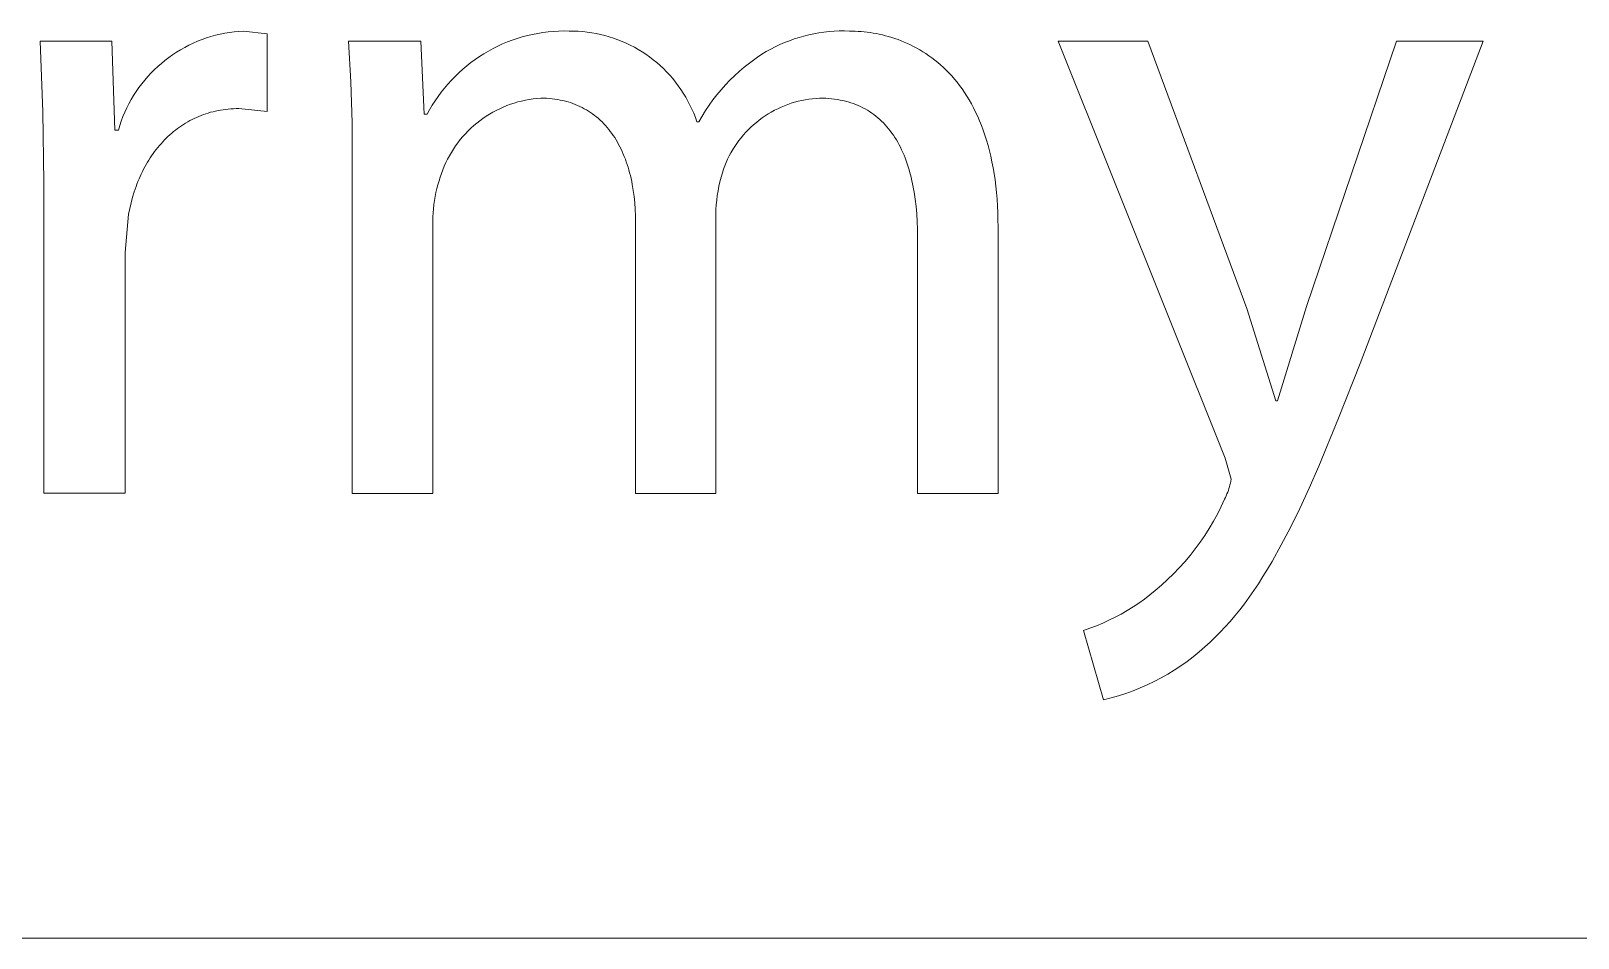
# Model space of a CAD drawing. Header units: millimetres. Extents: x -1246 to 2331, y -493 to 2006.
# Drawn here: x 1405 to 1464.3, y -492.9 to -458.1 of the extents above; entities that cross this region are included whole.
import ezdxf

# ---------------------------------------------------------------- set-up
doc = ezdxf.new("R2010")
doc.units = ezdxf.units.MM
doc.header["$MEASUREMENT"] = 0
doc.layers.add('Domyślny', color=7, linetype='Continuous', true_color=0x000000)

msp = doc.modelspace()

# ---------------------------------------------------------------- linework, layer by layer
at = {"layer": 'Domyślny', "color": 18, "lineweight": 15, "true_color": 0x000000}
for p, q in [((1411.734, -458.359), (1411.907, -458.305)), ((1411.907, -458.305), (1412.082, -458.257)), ((1412.082, -458.257), (1412.259, -458.215)), ((1412.259, -458.215), (1412.437, -458.18)), ((1412.437, -458.18), (1412.616, -458.15)), ((1412.616, -458.15), (1412.796, -458.127)), ((1412.796, -458.127), (1412.977, -458.11)), ((1412.977, -458.11), (1413.158, -458.099)), ((1413.158, -458.099), (1414.063, -458.195)), ((1414.063, -458.195), (1414.063, -461.173)), ((1423.646, -458.375), (1423.839, -458.317)), ((1423.839, -458.317), (1424.034, -458.265)), ((1424.034, -458.265), (1424.23, -458.22)), ((1424.23, -458.22), (1424.428, -458.182)), ((1424.428, -458.182), (1424.627, -458.15)), ((1424.627, -458.15), (1424.827, -458.125)), ((1424.827, -458.125), (1425.028, -458.107)), ((1425.028, -458.107), (1425.229, -458.096)), ((1425.229, -458.096), (1425.431, -458.091)), ((1425.431, -458.091), (1425.632, -458.093)), ((1425.632, -458.093), (1425.806, -458.094)), ((1425.806, -458.094), (1425.979, -458.101)), ((1425.979, -458.101), (1426.152, -458.114)), ((1426.152, -458.114), (1426.325, -458.132)), ((1426.325, -458.132), (1426.497, -458.156)), ((1426.497, -458.156), (1426.668, -458.187)), ((1426.668, -458.187), (1426.837, -458.223)), ((1426.837, -458.223), (1427.006, -458.264)), ((1427.006, -458.264), (1427.173, -458.312)), ((1427.173, -458.312), (1427.338, -458.365)), ((1434.444, -458.337), (1434.632, -458.284)), ((1434.632, -458.284), (1434.822, -458.237)), ((1434.822, -458.237), (1435.014, -458.196)), ((1435.014, -458.196), (1435.206, -458.162)), ((1435.206, -458.162), (1435.4, -458.134)), ((1435.4, -458.134), (1435.595, -458.113)), ((1435.595, -458.113), (1435.79, -458.098)), ((1435.79, -458.098), (1435.986, -458.09)), ((1435.986, -458.09), (1436.181, -458.088)), ((1436.181, -458.088), (1436.377, -458.093)), ((1436.377, -458.093), (1436.486, -458.094)), ((1436.486, -458.094), (1436.596, -458.098)), ((1436.596, -458.098), (1436.707, -458.104)), ((1436.707, -458.104), (1436.82, -458.112)), ((1436.82, -458.112), (1436.934, -458.122)), ((1436.934, -458.122), (1437.049, -458.135)), ((1437.049, -458.135), (1437.165, -458.151)), ((1437.165, -458.151), (1437.282, -458.17)), ((1437.282, -458.17), (1437.399, -458.191)), ((1437.399, -458.191), (1437.518, -458.215)), ((1437.518, -458.215), (1437.637, -458.242)), ((1437.637, -458.242), (1437.756, -458.271)), ((1437.756, -458.271), (1437.876, -458.304)), ((1437.876, -458.304), (1437.996, -458.34)), ((1405.467, -461.189), (1405.356, -458.48)), ((1405.356, -458.48), (1408.107, -458.48)), ((1408.107, -458.48), (1408.226, -461.887)), ((1410.437, -459.001), (1410.588, -458.901)), ((1410.588, -458.901), (1410.743, -458.807)), ((1410.743, -458.807), (1410.902, -458.718)), ((1410.902, -458.718), (1411.063, -458.635)), ((1411.063, -458.635), (1411.227, -458.557)), ((1411.227, -458.557), (1411.394, -458.486)), ((1411.394, -458.486), (1411.563, -458.42)), ((1411.563, -458.42), (1411.734, -458.359)), ((1417.266, -460.041), (1417.175, -458.475)), ((1417.175, -458.475), (1419.95, -458.475)), ((1419.95, -458.475), (1420.081, -461.286)), ((1422.366, -458.961), (1422.54, -458.859)), ((1422.54, -458.859), (1422.717, -458.763)), ((1422.717, -458.763), (1422.898, -458.673)), ((1422.898, -458.673), (1423.081, -458.589)), ((1423.081, -458.589), (1423.267, -458.511)), ((1423.267, -458.511), (1423.455, -458.44)), ((1423.455, -458.44), (1423.646, -458.375)), ((1427.338, -458.365), (1427.501, -458.424)), ((1427.501, -458.424), (1427.663, -458.488)), ((1427.663, -458.488), (1427.822, -458.558)), ((1427.822, -458.558), (1427.978, -458.633)), ((1427.978, -458.633), (1428.132, -458.713)), ((1428.132, -458.713), (1428.283, -458.799)), ((1428.283, -458.799), (1428.431, -458.89)), ((1428.431, -458.89), (1428.576, -458.985)), ((1433.022, -458.984), (1433.19, -458.882)), ((1433.19, -458.882), (1433.361, -458.787)), ((1433.361, -458.787), (1433.535, -458.697)), ((1433.535, -458.697), (1433.711, -458.613)), ((1433.711, -458.613), (1433.891, -458.535)), ((1433.891, -458.535), (1434.073, -458.463)), ((1434.073, -458.463), (1434.257, -458.397)), ((1434.257, -458.397), (1434.444, -458.337)), ((1437.996, -458.34), (1438.116, -458.379)), ((1438.116, -458.379), (1438.237, -458.422)), ((1438.237, -458.422), (1438.357, -458.468)), ((1438.357, -458.468), (1438.477, -458.517)), ((1438.477, -458.517), (1438.597, -458.569)), ((1438.597, -458.569), (1438.716, -458.625)), ((1438.716, -458.625), (1438.835, -458.685)), ((1438.835, -458.685), (1438.954, -458.748)), ((1438.954, -458.748), (1439.072, -458.815)), ((1439.072, -458.815), (1439.189, -458.885)), ((1439.189, -458.885), (1439.305, -458.96)), ((1450.773, -474.467), (1444.376, -458.48)), ((1444.376, -458.48), (1447.807, -458.48)), ((1447.807, -458.48), (1451.607, -468.725)), ((1453.894, -468.653), (1457.336, -458.48)), ((1460.66, -458.48), (1455.943, -470.833)), ((1457.336, -458.48), (1460.66, -458.48)), ((1409.735, -459.575), (1409.867, -459.45)), ((1409.867, -459.45), (1410.004, -459.331)), ((1410.004, -459.331), (1410.144, -459.216)), ((1410.144, -459.216), (1410.289, -459.106)), ((1410.289, -459.106), (1410.437, -459.001)), ((1421.554, -459.555), (1421.708, -459.426)), ((1421.708, -459.426), (1421.867, -459.301)), ((1421.867, -459.301), (1422.029, -459.182)), ((1422.029, -459.182), (1422.196, -459.069)), ((1422.196, -459.069), (1422.366, -458.961)), ((1428.576, -458.985), (1428.717, -459.086)), ((1428.717, -459.086), (1428.855, -459.191)), ((1428.855, -459.191), (1428.99, -459.301)), ((1428.99, -459.301), (1429.12, -459.415)), ((1429.12, -459.415), (1429.247, -459.534)), ((1432.156, -459.637), (1432.346, -459.476)), ((1432.346, -459.476), (1432.541, -459.32)), ((1432.541, -459.32), (1432.698, -459.203)), ((1432.698, -459.203), (1432.858, -459.09)), ((1432.858, -459.09), (1433.022, -458.984)), ((1439.305, -458.96), (1439.42, -459.039)), ((1439.42, -459.039), (1439.535, -459.121)), ((1439.535, -459.121), (1439.648, -459.208)), ((1439.648, -459.208), (1439.76, -459.298)), ((1439.76, -459.298), (1439.87, -459.393)), ((1439.87, -459.393), (1439.979, -459.492)), ((1439.979, -459.492), (1440.086, -459.596)), ((1409.252, -460.116), (1409.366, -459.974)), ((1409.366, -459.974), (1409.484, -459.837)), ((1409.484, -459.837), (1409.607, -459.704)), ((1409.607, -459.704), (1409.735, -459.575)), ((1417.313, -461.61), (1417.266, -460.041)), ((1420.984, -460.124), (1421.119, -459.975)), ((1421.119, -459.975), (1421.259, -459.83)), ((1421.259, -459.83), (1421.404, -459.69)), ((1421.404, -459.69), (1421.554, -459.555)), ((1429.247, -459.534), (1429.369, -459.657)), ((1429.369, -459.657), (1429.487, -459.784)), ((1429.487, -459.784), (1429.601, -459.915)), ((1429.601, -459.915), (1429.71, -460.05)), ((1429.71, -460.05), (1429.815, -460.189)), ((1431.621, -460.16), (1431.794, -459.98)), ((1431.794, -459.98), (1431.972, -459.806)), ((1431.972, -459.806), (1432.156, -459.637)), ((1440.086, -459.596), (1440.192, -459.704)), ((1440.192, -459.704), (1440.296, -459.816)), ((1440.296, -459.816), (1440.398, -459.933)), ((1440.398, -459.933), (1440.498, -460.054)), ((1440.498, -460.054), (1440.596, -460.181)), ((1408.849, -460.719), (1408.941, -460.563)), ((1408.941, -460.563), (1409.04, -460.41)), ((1409.04, -460.41), (1409.143, -460.261)), ((1409.143, -460.261), (1409.252, -460.116)), ((1420.495, -460.765), (1420.609, -460.599)), ((1420.609, -460.599), (1420.729, -460.436)), ((1420.729, -460.436), (1420.854, -460.278)), ((1420.854, -460.278), (1420.984, -460.124)), ((1424.252, -460.695), (1424.105, -460.716)), ((1424.4, -460.678), (1424.252, -460.695)), ((1424.548, -460.666), (1424.4, -460.678)), ((1424.66, -460.668), (1424.548, -460.666)), ((1424.77, -460.672), (1424.66, -460.668)), ((1424.879, -460.679), (1424.77, -460.672)), ((1424.986, -460.69), (1424.879, -460.679)), ((1425.091, -460.703), (1424.986, -460.69)), ((1425.194, -460.718), (1425.091, -460.703)), ((1429.815, -460.189), (1429.914, -460.331)), ((1429.914, -460.331), (1430.009, -460.476)), ((1430.009, -460.476), (1430.099, -460.625)), ((1430.099, -460.625), (1430.184, -460.776)), ((1431.142, -460.735), (1431.295, -460.538)), ((1431.295, -460.538), (1431.455, -460.346)), ((1431.455, -460.346), (1431.621, -460.16)), ((1434.818, -460.705), (1434.681, -460.727)), ((1434.956, -460.687), (1434.818, -460.705)), ((1435.095, -460.674), (1434.956, -460.687)), ((1435.233, -460.666), (1435.095, -460.674)), ((1435.351, -460.668), (1435.233, -460.666)), ((1435.467, -460.672), (1435.351, -460.668)), ((1435.582, -460.68), (1435.467, -460.672)), ((1435.694, -460.69), (1435.582, -460.68)), ((1435.804, -460.703), (1435.694, -460.69)), ((1435.912, -460.719), (1435.804, -460.703)), ((1440.596, -460.181), (1440.691, -460.312)), ((1440.691, -460.312), (1440.785, -460.447)), ((1440.785, -460.447), (1440.876, -460.588)), ((1440.876, -460.588), (1440.964, -460.734)), ((1405.498, -463.9), (1405.467, -461.189)), ((1408.533, -461.372), (1408.603, -461.205)), ((1408.603, -461.205), (1408.679, -461.04)), ((1408.679, -461.04), (1408.761, -460.878)), ((1408.761, -460.878), (1408.849, -460.719)), ((1411.617, -461.296), (1411.527, -461.329)), ((1411.707, -461.265), (1411.617, -461.296)), ((1411.799, -461.236), (1411.707, -461.265)), ((1411.891, -461.209), (1411.799, -461.236)), ((1411.985, -461.185), (1411.891, -461.209)), ((1412.08, -461.162), (1411.985, -461.185)), ((1412.176, -461.142), (1412.08, -461.162)), ((1412.272, -461.124), (1412.176, -461.142)), ((1412.37, -461.109), (1412.272, -461.124)), ((1412.469, -461.096), (1412.37, -461.109)), ((1412.569, -461.085), (1412.469, -461.096)), ((1412.67, -461.076), (1412.569, -461.085)), ((1412.772, -461.07), (1412.67, -461.076)), ((1412.875, -461.067), (1412.772, -461.07)), ((1412.979, -461.065), (1412.875, -461.067)), ((1414.063, -461.173), (1412.979, -461.065)), ((1420.081, -461.286), (1420.188, -461.286)), ((1420.188, -461.286), (1420.285, -461.109)), ((1420.285, -461.109), (1420.387, -460.935)), ((1420.387, -460.935), (1420.495, -460.765)), ((1422.577, -461.281), (1422.451, -461.36)), ((1422.706, -461.206), (1422.577, -461.281)), ((1422.837, -461.136), (1422.706, -461.206)), ((1422.971, -461.07), (1422.837, -461.136)), ((1423.107, -461.009), (1422.971, -461.07)), ((1423.244, -460.952), (1423.107, -461.009)), ((1423.384, -460.901), (1423.244, -460.952)), ((1423.525, -460.854), (1423.384, -460.901)), ((1423.668, -460.812), (1423.525, -460.854)), ((1423.813, -460.775), (1423.668, -460.812)), ((1423.958, -460.743), (1423.813, -460.775)), ((1424.105, -460.716), (1423.958, -460.743)), ((1425.295, -460.737), (1425.194, -460.718)), ((1425.395, -460.758), (1425.295, -460.737)), ((1425.493, -460.782), (1425.395, -460.758)), ((1425.59, -460.809), (1425.493, -460.782)), ((1425.684, -460.838), (1425.59, -460.809)), ((1425.777, -460.87), (1425.684, -460.838)), ((1425.868, -460.905), (1425.777, -460.87)), ((1425.958, -460.942), (1425.868, -460.905)), ((1426.045, -460.982), (1425.958, -460.942)), ((1426.131, -461.024), (1426.045, -460.982)), ((1426.215, -461.069), (1426.131, -461.024)), ((1426.298, -461.116), (1426.215, -461.069)), ((1426.378, -461.165), (1426.298, -461.116)), ((1426.457, -461.217), (1426.378, -461.165)), ((1426.534, -461.272), (1426.457, -461.217)), ((1426.61, -461.328), (1426.534, -461.272)), ((1430.184, -460.776), (1430.264, -460.93)), ((1430.264, -460.93), (1430.338, -461.087)), ((1430.338, -461.087), (1430.407, -461.246)), ((1430.407, -461.246), (1430.47, -461.408)), ((1430.725, -461.356), (1430.857, -461.144)), ((1430.857, -461.144), (1430.996, -460.937)), ((1430.996, -460.937), (1431.142, -460.735)), ((1433.261, -461.27), (1433.144, -461.345)), ((1433.38, -461.199), (1433.261, -461.27)), ((1433.502, -461.132), (1433.38, -461.199)), ((1433.626, -461.07), (1433.502, -461.132)), ((1433.753, -461.011), (1433.626, -461.07)), ((1433.881, -460.957), (1433.753, -461.011)), ((1434.011, -460.908), (1433.881, -460.957)), ((1434.142, -460.862), (1434.011, -460.908)), ((1434.275, -460.822), (1434.142, -460.862)), ((1434.409, -460.786), (1434.275, -460.822)), ((1434.545, -460.754), (1434.409, -460.786)), ((1434.681, -460.727), (1434.545, -460.754)), ((1436.019, -460.738), (1435.912, -460.719)), ((1436.123, -460.759), (1436.019, -460.738)), ((1436.226, -460.784), (1436.123, -460.759)), ((1436.326, -460.811), (1436.226, -460.784)), ((1436.425, -460.841), (1436.326, -460.811)), ((1436.522, -460.874), (1436.425, -460.841)), ((1436.617, -460.91), (1436.522, -460.874)), ((1436.71, -460.948), (1436.617, -460.91)), ((1436.801, -460.989), (1436.71, -460.948)), ((1436.89, -461.033), (1436.801, -460.989)), ((1436.977, -461.079), (1436.89, -461.033)), ((1437.063, -461.128), (1436.977, -461.079)), ((1437.146, -461.18), (1437.063, -461.128)), ((1437.228, -461.235), (1437.146, -461.18)), ((1437.308, -461.292), (1437.228, -461.235)), ((1437.386, -461.351), (1437.308, -461.292)), ((1440.964, -460.734), (1441.05, -460.884)), ((1441.05, -460.884), (1441.133, -461.04)), ((1441.133, -461.04), (1441.213, -461.201)), ((1441.213, -461.201), (1441.291, -461.367)), ((1408.226, -461.887), (1408.357, -461.887)), ((1408.357, -461.887), (1408.41, -461.714)), ((1408.41, -461.714), (1408.468, -461.542)), ((1408.468, -461.542), (1408.533, -461.372)), ((1410.546, -461.888), (1410.473, -461.947)), ((1410.622, -461.831), (1410.546, -461.888)), ((1410.698, -461.775), (1410.622, -461.831)), ((1410.775, -461.722), (1410.698, -461.775)), ((1410.854, -461.67), (1410.775, -461.722)), ((1410.934, -461.621), (1410.854, -461.67)), ((1411.015, -461.573), (1410.934, -461.621)), ((1411.098, -461.527), (1411.015, -461.573)), ((1411.181, -461.484), (1411.098, -461.527)), ((1411.266, -461.442), (1411.181, -461.484)), ((1411.352, -461.402), (1411.266, -461.442)), ((1411.439, -461.365), (1411.352, -461.402)), ((1411.527, -461.329), (1411.439, -461.365)), ((1417.318, -463.18), (1417.313, -461.61)), ((1421.866, -461.82), (1421.76, -461.923)), ((1421.977, -461.72), (1421.866, -461.82)), ((1422.091, -461.624), (1421.977, -461.72)), ((1422.208, -461.532), (1422.091, -461.624)), ((1422.328, -461.444), (1422.208, -461.532)), ((1422.451, -461.36), (1422.328, -461.444)), ((1426.683, -461.387), (1426.61, -461.328)), ((1426.755, -461.448), (1426.683, -461.387)), ((1426.825, -461.512), (1426.755, -461.448)), ((1426.894, -461.578), (1426.825, -461.512)), ((1426.96, -461.646), (1426.894, -461.578)), ((1427.025, -461.716), (1426.96, -461.646)), ((1427.088, -461.788), (1427.025, -461.716)), ((1427.15, -461.862), (1427.088, -461.788)), ((1427.209, -461.938), (1427.15, -461.862)), ((1430.47, -461.408), (1430.528, -461.572)), ((1430.528, -461.572), (1430.6, -461.572)), ((1430.6, -461.572), (1430.725, -461.356)), ((1432.5, -461.874), (1432.404, -461.974)), ((1432.6, -461.777), (1432.5, -461.874)), ((1432.703, -461.683), (1432.6, -461.777)), ((1432.808, -461.593), (1432.703, -461.683)), ((1432.917, -461.506), (1432.808, -461.593)), ((1433.029, -461.424), (1432.917, -461.506)), ((1433.144, -461.345), (1433.029, -461.424)), ((1437.462, -461.414), (1437.386, -461.351)), ((1437.536, -461.479), (1437.462, -461.414)), ((1437.608, -461.546), (1437.536, -461.479)), ((1437.678, -461.616), (1437.608, -461.546)), ((1437.747, -461.688), (1437.678, -461.616)), ((1437.813, -461.763), (1437.747, -461.688)), ((1437.878, -461.841), (1437.813, -461.763)), ((1437.941, -461.921), (1437.878, -461.841)), ((1441.291, -461.367), (1441.365, -461.538)), ((1441.365, -461.538), (1441.437, -461.715)), ((1441.437, -461.715), (1441.505, -461.898)), ((1409.929, -462.484), (1409.867, -462.558)), ((1409.992, -462.411), (1409.929, -462.484)), ((1410.057, -462.339), (1409.992, -462.411)), ((1410.123, -462.27), (1410.057, -462.339)), ((1410.19, -462.202), (1410.123, -462.27)), ((1410.259, -462.135), (1410.19, -462.202)), ((1410.329, -462.071), (1410.259, -462.135)), ((1410.4, -462.008), (1410.329, -462.071)), ((1410.473, -461.947), (1410.4, -462.008)), ((1421.369, -462.373), (1421.282, -462.493)), ((1421.461, -462.255), (1421.369, -462.373)), ((1421.557, -462.141), (1421.461, -462.255)), ((1421.656, -462.031), (1421.557, -462.141)), ((1421.76, -461.923), (1421.656, -462.031)), ((1427.267, -462.017), (1427.209, -461.938)), ((1427.323, -462.097), (1427.267, -462.017)), ((1427.378, -462.18), (1427.323, -462.097)), ((1427.43, -462.264), (1427.378, -462.18)), ((1427.481, -462.35), (1427.43, -462.264)), ((1427.53, -462.439), (1427.481, -462.35)), ((1427.577, -462.529), (1427.53, -462.439)), ((1432.055, -462.407), (1431.978, -462.522)), ((1432.137, -462.294), (1432.055, -462.407)), ((1432.222, -462.185), (1432.137, -462.294)), ((1432.311, -462.078), (1432.222, -462.185)), ((1432.404, -461.974), (1432.311, -462.078)), ((1438.002, -462.003), (1437.941, -461.921)), ((1438.061, -462.088), (1438.002, -462.003)), ((1438.118, -462.176), (1438.061, -462.088)), ((1438.174, -462.265), (1438.118, -462.176)), ((1438.227, -462.358), (1438.174, -462.265)), ((1438.279, -462.452), (1438.227, -462.358)), ((1438.329, -462.549), (1438.279, -462.452)), ((1441.505, -461.898), (1441.569, -462.085)), ((1441.569, -462.085), (1441.631, -462.279)), ((1441.631, -462.279), (1441.688, -462.478)), ((1441.688, -462.478), (1441.743, -462.682)), ((1409.525, -463.04), (1409.473, -463.126)), ((1409.578, -462.956), (1409.525, -463.04)), ((1409.633, -462.873), (1409.578, -462.956)), ((1409.69, -462.792), (1409.633, -462.873)), ((1409.747, -462.713), (1409.69, -462.792)), ((1409.807, -462.635), (1409.747, -462.713)), ((1409.867, -462.558), (1409.807, -462.635)), ((1420.975, -463.003), (1420.909, -463.137)), ((1421.045, -462.872), (1420.975, -463.003)), ((1421.119, -462.743), (1421.045, -462.872)), ((1421.198, -462.617), (1421.119, -462.743)), ((1421.282, -462.493), (1421.198, -462.617)), ((1427.623, -462.621), (1427.577, -462.529)), ((1427.666, -462.714), (1427.623, -462.621)), ((1427.708, -462.81), (1427.666, -462.714)), ((1427.748, -462.907), (1427.708, -462.81)), ((1427.787, -463.006), (1427.748, -462.907)), ((1427.823, -463.107), (1427.787, -463.006)), ((1431.707, -463.008), (1431.65, -463.134)), ((1431.768, -462.883), (1431.707, -463.008)), ((1431.834, -462.76), (1431.768, -462.883)), ((1431.904, -462.64), (1431.834, -462.76)), ((1431.978, -462.522), (1431.904, -462.64)), ((1438.377, -462.648), (1438.329, -462.549)), ((1438.423, -462.75), (1438.377, -462.648)), ((1438.468, -462.854), (1438.423, -462.75)), ((1438.51, -462.96), (1438.468, -462.854)), ((1438.551, -463.069), (1438.51, -462.96)), ((1438.59, -463.179), (1438.551, -463.069)), ((1441.743, -462.682), (1441.793, -462.893)), ((1441.793, -462.893), (1441.839, -463.109)), ((1409.191, -463.669), (1409.149, -463.765)), ((1409.234, -463.575), (1409.191, -463.669)), ((1409.279, -463.483), (1409.234, -463.575)), ((1409.325, -463.391), (1409.279, -463.483)), ((1409.373, -463.301), (1409.325, -463.391)), ((1409.422, -463.213), (1409.373, -463.301)), ((1409.473, -463.126), (1409.422, -463.213)), ((1417.318, -475.819), (1417.318, -463.18)), ((1420.741, -463.55), (1420.695, -463.692)), ((1420.792, -463.411), (1420.741, -463.55)), ((1420.848, -463.273), (1420.792, -463.411)), ((1420.909, -463.137), (1420.848, -463.273)), ((1427.858, -463.209), (1427.823, -463.107)), ((1427.891, -463.313), (1427.858, -463.209)), ((1427.923, -463.419), (1427.891, -463.313)), ((1427.952, -463.526), (1427.923, -463.419)), ((1427.98, -463.635), (1427.952, -463.526)), ((1428.006, -463.745), (1427.98, -463.635)), ((1431.505, -463.525), (1431.455, -463.697)), ((1431.549, -463.393), (1431.505, -463.525)), ((1431.597, -463.263), (1431.549, -463.393)), ((1431.65, -463.134), (1431.597, -463.263)), ((1438.627, -463.293), (1438.59, -463.179)), ((1438.662, -463.408), (1438.627, -463.293)), ((1438.695, -463.525), (1438.662, -463.408)), ((1438.727, -463.645), (1438.695, -463.525)), ((1438.756, -463.767), (1438.727, -463.645)), ((1441.839, -463.109), (1441.882, -463.331)), ((1441.882, -463.331), (1441.921, -463.56)), ((1441.921, -463.56), (1441.955, -463.794)), ((1405.498, -475.813), (1405.498, -463.9)), ((1408.964, -464.261), (1408.901, -464.468)), ((1408.998, -464.159), (1408.964, -464.261)), ((1409.033, -464.059), (1408.998, -464.159)), ((1409.07, -463.959), (1409.033, -464.059)), ((1409.109, -463.861), (1409.07, -463.959)), ((1409.149, -463.765), (1409.109, -463.861)), ((1420.564, -464.134), (1420.527, -464.286)), ((1420.606, -463.984), (1420.564, -464.134)), ((1420.653, -463.835), (1420.606, -463.984)), ((1420.695, -463.692), (1420.653, -463.835)), ((1428.03, -463.856), (1428.006, -463.745)), ((1428.052, -463.97), (1428.03, -463.856)), ((1428.092, -464.2), (1428.052, -463.97)), ((1428.124, -464.436), (1428.092, -464.2)), ((1431.339, -464.22), (1431.311, -464.397)), ((1431.372, -464.045), (1431.339, -464.22)), ((1431.411, -463.87), (1431.372, -464.045)), ((1431.455, -463.697), (1431.411, -463.87)), ((1438.81, -464.017), (1438.756, -463.767)), ((1438.857, -464.276), (1438.81, -464.017)), ((1441.955, -463.794), (1441.985, -464.035)), ((1441.985, -464.035), (1442.011, -464.281)), ((1408.844, -464.679), (1408.794, -464.895)), ((1408.901, -464.468), (1408.844, -464.679)), ((1420.447, -464.748), (1420.431, -464.903)), ((1420.469, -464.593), (1420.447, -464.748)), ((1420.495, -464.439), (1420.469, -464.593)), ((1420.527, -464.286), (1420.495, -464.439)), ((1428.149, -464.678), (1428.124, -464.436)), ((1428.167, -464.924), (1428.149, -464.678)), ((1431.272, -464.752), (1431.261, -464.931)), ((1431.289, -464.574), (1431.272, -464.752)), ((1431.311, -464.397), (1431.289, -464.574)), ((1438.896, -464.544), (1438.857, -464.276)), ((1438.929, -464.819), (1438.896, -464.544)), ((1438.954, -465.103), (1438.929, -464.819)), ((1442.011, -464.281), (1442.032, -464.534)), ((1442.032, -464.534), (1442.049, -464.793)), ((1442.049, -464.793), (1442.061, -465.059)), ((1408.75, -465.116), (1408.619, -466.581)), ((1408.794, -464.895), (1408.75, -465.116)), ((1420.421, -465.059), (1420.415, -465.215)), ((1420.415, -465.215), (1420.415, -465.372)), ((1420.415, -465.372), (1420.415, -475.819)), ((1420.431, -464.903), (1420.421, -465.059)), ((1428.178, -465.175), (1428.167, -464.924)), ((1428.181, -465.431), (1428.178, -465.175)), ((1428.181, -475.819), (1428.181, -465.431)), ((1431.261, -464.931), (1431.255, -465.11)), ((1431.255, -465.11), (1431.255, -475.819)), ((1438.972, -465.395), (1438.954, -465.103)), ((1438.982, -465.695), (1438.972, -465.395)), ((1442.061, -465.059), (1442.069, -465.331)), ((1442.069, -465.331), (1442.071, -465.61)), ((1438.986, -466.003), (1438.982, -465.695)), ((1438.986, -475.819), (1438.986, -466.003)), ((1442.071, -465.61), (1442.071, -475.819)), ((1408.619, -466.581), (1408.619, -475.813)), ((1451.607, -468.725), (1452.714, -472.275)), ((1452.786, -472.275), (1453.894, -468.653)), ((1455.943, -470.833), (1455.125, -472.933)), ((1452.714, -472.275), (1452.786, -472.275)), ((1455.125, -472.933), (1454.361, -474.781)), ((1450.999, -475.277), (1450.773, -474.467)), ((1454.361, -474.781), (1453.993, -475.616)), ((1450.94, -475.564), (1450.959, -475.493)), ((1450.959, -475.493), (1450.975, -475.421)), ((1450.975, -475.421), (1450.988, -475.349)), ((1450.988, -475.349), (1450.999, -475.277)), ((1408.619, -475.813), (1405.498, -475.813)), ((1420.415, -475.819), (1417.318, -475.819)), ((1431.255, -475.819), (1428.181, -475.819)), ((1442.071, -475.819), (1438.986, -475.819)), ((1450.617, -476.327), (1450.749, -476.039)), ((1450.749, -476.039), (1450.783, -475.974)), ((1450.783, -475.974), (1450.815, -475.908)), ((1450.815, -475.908), (1450.844, -475.841)), ((1450.844, -475.841), (1450.872, -475.773)), ((1450.872, -475.773), (1450.897, -475.704)), ((1450.897, -475.704), (1450.92, -475.634)), ((1450.92, -475.634), (1450.94, -475.564)), ((1453.993, -475.616), (1453.633, -476.395)), ((1450.324, -476.889), (1450.475, -476.61)), ((1450.475, -476.61), (1450.617, -476.327)), ((1453.633, -476.395), (1453.278, -477.121)), ((1449.994, -477.43), (1450.163, -477.162)), ((1450.163, -477.162), (1450.324, -476.889)), ((1453.278, -477.121), (1452.926, -477.797)), ((1449.628, -477.947), (1449.815, -477.691)), ((1449.815, -477.691), (1449.994, -477.43)), ((1452.926, -477.797), (1452.576, -478.426)), ((1449.016, -478.674), (1449.228, -478.439)), ((1449.228, -478.439), (1449.432, -478.196)), ((1449.432, -478.196), (1449.628, -477.947)), ((1452.576, -478.426), (1452.4, -478.722)), ((1448.569, -479.123), (1448.796, -478.903)), ((1448.796, -478.903), (1449.016, -478.674)), ((1452.225, -479.008), (1452.049, -479.284)), ((1452.4, -478.722), (1452.225, -479.008)), ((1447.888, -479.709), (1448.093, -479.541)), ((1448.093, -479.541), (1448.334, -479.336)), ((1448.334, -479.336), (1448.569, -479.123)), ((1451.871, -479.548), (1451.693, -479.803)), ((1452.049, -479.284), (1451.871, -479.548)), ((1447.02, -480.31), (1447.244, -480.17)), ((1447.244, -480.17), (1447.464, -480.023)), ((1447.464, -480.023), (1447.678, -479.869)), ((1447.678, -479.869), (1447.888, -479.709)), ((1451.514, -480.048), (1451.332, -480.284)), ((1451.693, -479.803), (1451.514, -480.048)), ((1445.838, -480.897), (1446.081, -480.795)), ((1446.081, -480.795), (1446.322, -480.685)), ((1446.322, -480.685), (1446.558, -480.568)), ((1446.558, -480.568), (1446.791, -480.443)), ((1446.791, -480.443), (1447.02, -480.31)), ((1450.964, -480.728), (1450.777, -480.938)), ((1451.149, -480.511), (1450.964, -480.728)), ((1451.332, -480.284), (1451.149, -480.511)), ((1445.341, -481.078), (1445.591, -480.991)), ((1446.115, -483.734), (1445.341, -481.078)), ((1445.591, -480.991), (1445.838, -480.897)), ((1450.394, -481.332), (1450.198, -481.518)), ((1450.587, -481.139), (1450.394, -481.332)), ((1450.777, -480.938), (1450.587, -481.139)), ((1449.777, -481.892), (1449.548, -482.08)), ((1449.999, -481.697), (1449.777, -481.892)), ((1450.198, -481.518), (1449.999, -481.697)), ((1448.826, -482.594), (1448.574, -482.749)), ((1449.073, -482.431), (1448.826, -482.594)), ((1449.313, -482.259), (1449.073, -482.431)), ((1449.548, -482.08), (1449.313, -482.259)), ((1447.79, -483.16), (1447.519, -483.279)), ((1448.056, -483.032), (1447.79, -483.16)), ((1448.318, -482.895), (1448.056, -483.032)), ((1448.574, -482.749), (1448.318, -482.895)), ((1446.402, -483.662), (1446.115, -483.734)), ((1446.686, -483.581), (1446.402, -483.662)), ((1446.967, -483.49), (1446.686, -483.581)), ((1447.245, -483.389), (1446.967, -483.49)), ((1447.519, -483.279), (1447.245, -483.389)), ((2327.489, -492.867), (-1246.359, -492.867)), ((2327.489, -492.867), (979.014, -492.867))]:
    msp.add_line(p, q, dxfattribs=at)

doc.saveas('drawing.dxf')
